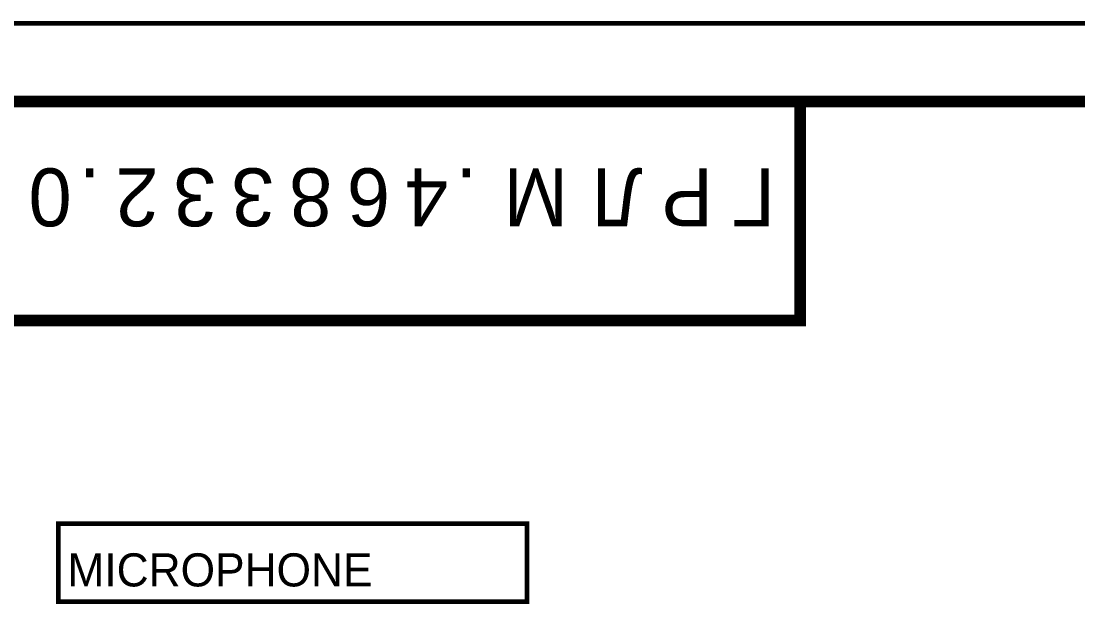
# Model space of a CAD drawing. Header units: millimetres. Extents: x 0 to 420, y 0 to 297.
# Drawn here: x 40.2 to 107.8, y 259.2 to 297.1 of the extents above; entities that cross this region are included whole.
import ezdxf

# ---------------------------------------------------------------- set-up
doc = ezdxf.new("R2010")
doc.units = ezdxf.units.MM
doc.layers.add('Sheet', color=255, linetype='Continuous')

msp = doc.modelspace()

# ---------------------------------------------------------------- linework, layer by layer
at = {"layer": 'Sheet'}
for points, const_width in [([(0.099, 297), (419.901, 297), (419.901, 0), (0.099, 0), (0.099, 297)], 0.3), ([(0.099, 297), (419.901, 297), (419.901, 0), (0.099, 0), (0.099, 297)], 0.3), ([(0.099, 297), (0.099, 0), (419.901, 0), (419.901, 297), (0.099, 297), (0.099, 297)], 0.0991), ([(0.099, 297), (0.099, 0), (419.901, 0), (419.901, 297), (0.099, 297), (0.099, 297)], 0.0991), ([(20.093, 291.999), (90.071, 291.999), (90.071, 277.99), (20.093, 277.99), (20.093, 291.999)], 0.749), ([(20.093, 291.999), (414.919, 291.999), (414.919, 7.998), (20.093, 7.998), (20.093, 291.999)], 0.749), ([(42.586, 264.992), (72.576, 264.992), (72.576, 259.991), (42.586, 259.991), (42.586, 264.992)], 0.3), ([(42.586, 264.992), (42.586, 259.991), (72.576, 259.991), (72.576, 264.992), (42.586, 264.992), (42.586, 264.992)], 0.0991)]:
    msp.add_lwpolyline(points, close=True, dxfattribs=dict(at, const_width=const_width))

# ---------------------------------------------------------------- texts
for s, p in [('0', (43.43, 287.727)), ('.', (45.284, 287.727)), ('2', (48.991, 287.727)), ('3', (52.699, 287.727)), ('3', (56.406, 287.727)), ('8', (60.113, 287.727)), ('6', (63.821, 287.727)), ('4', (67.528, 287.727)), ('.', (69.382, 287.727)), ('М', (75.208, 287.727)), ('Л', (79.975, 287.727)), ('Р', (84.477, 287.727)), ('Г', (88.449, 287.727))]:
    msp.add_text(s, height=3.709, rotation=180, dxfattribs=at).set_placement(p)
msp.add_text('MICROPHONE ', height=2.11954, dxfattribs=at).set_placement((43.165, 260.968))

doc.saveas('drawing.dxf')
